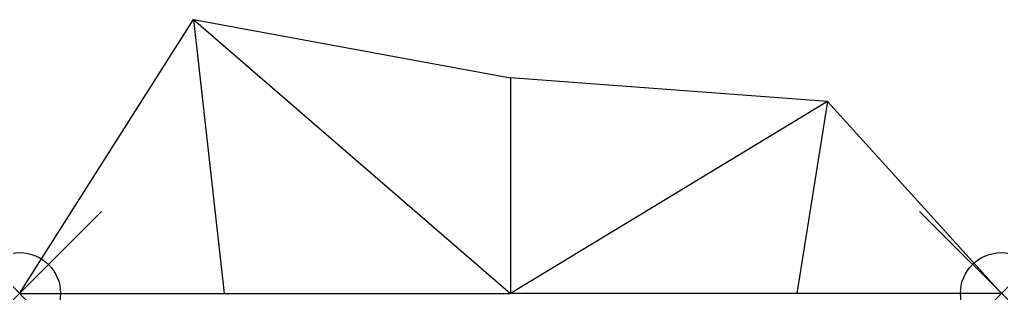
# Model space of a CAD drawing. Header units: inches. Extents: x 0 to 12, y 0 to 3.3.
import ezdxf

# ---------------------------------------------------------------- set-up
doc = ezdxf.new("R2010")
doc.units = ezdxf.units.IN
doc.header["$MEASUREMENT"] = 0
doc.header["$PDMODE"] = 35

msp = doc.modelspace()

# ---------------------------------------------------------------- linework, layer by layer
at = {"linetype": 'Continuous'}
for p, q in [((0, 0), (2.127, 3.349)), ((2.127, 3.349), (2.5, 0)), ((2.127, 3.349), (6, 2.638)), ((2.127, 3.349), (6, 0)), ((6, 2.638), (6, 0)), ((9.873, 2.349), (6, 2.638)), ((9.873, 2.349), (6, 0)), ((9.873, 2.349), (9.5, 0)), ((12, 0), (9.873, 2.349)), ((0, 0), (2.5, 0)), ((2.5, 0), (6, 0)), ((9.5, 0), (6, 0)), ((12, 0), (9.5, 0))]:
    msp.add_line(p, q, dxfattribs=at)
for p in [(0, 0), (12, 0)]:
    msp.add_point(p, dxfattribs=at)

doc.saveas('drawing.dxf')
